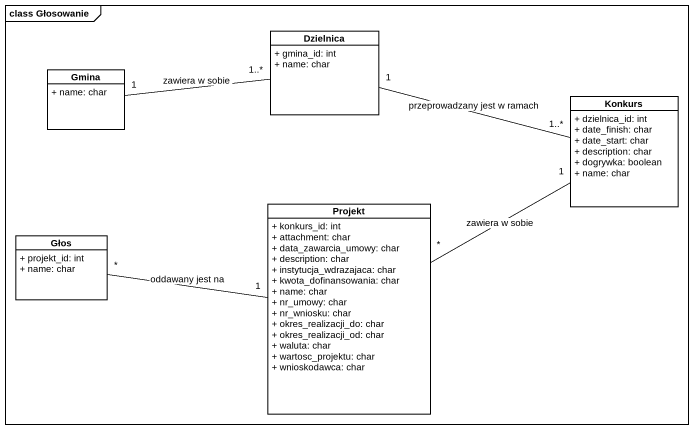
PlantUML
@startuml
mainframe class Głosowanie
hide circle
hide empty members
skinparam classAttributeIconSize 0
class Dzielnica {
  + gmina_id: int
  + name: char
}
class Gmina {
  + name: char
}
class Konkurs {
  + dzielnica_id: int
  + date_finish: char
  + date_start: char
  + description: char
  + dogrywka: boolean
  + name: char
}
class Projekt {
  + konkurs_id: int
  + attachment: char
  + data_zawarcia_umowy: char
  + description: char
  + instytucja_wdrazajaca: char
  + kwota_dofinansowania: char
  + name: char
  + nr_umowy: char
  + nr_wniosku: char
  + okres_realizacji_do: char
  + okres_realizacji_od: char
  + waluta: char
  + wartosc_projektu: char
  + wnioskodawca: char
}
class Głos {
  + projekt_id: int
  + name: char
}
Gmina "1" -right- "1..*" Dzielnica : zawiera w sobie
Konkurs "1..*" -left- "1" Dzielnica : przeprowadzany jest w ramach
Konkurs "1" -left- "*" Projekt : zawiera w sobie
Głos "*" -right- "1" Projekt : oddawany jest na
@enduml
